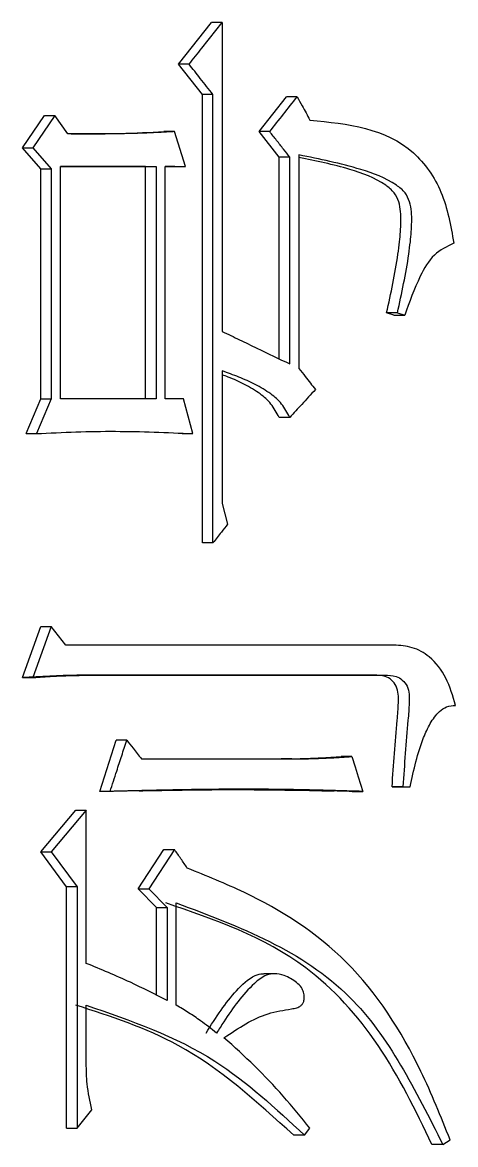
# Model space of a CAD drawing. Header units: millimetres. Extents: x 2687 to 4367, y 1046 to 2234.
# Drawn here: x 3470.13 to 3472.15, y 1378.39 to 1383.61 of the extents above; entities that cross this region are included whole.
import ezdxf

# ---------------------------------------------------------------- set-up
doc = ezdxf.new("R2010")
doc.units = ezdxf.units.MM

msp = doc.modelspace()

# ---------------------------------------------------------------- linework, layer by layer
at = {"color": 7, "linetype": 'Continuous', "lineweight": 25}
for p, q in [((3470.8577, 1383.4172), (3471.011, 1383.6119)), ((3471.0602, 1383.6119), (3471.011, 1383.6119)), ((3471.0602, 1383.6119), (3471.0602, 1382.1732)), ((3470.9066, 1383.4172), (3470.8577, 1383.4172)), ((3470.9684, 1383.2766), (3470.8577, 1383.4172)), ((3471.0175, 1383.2766), (3470.9684, 1383.2766)), ((3470.9685, 1381.1888), (3470.9684, 1383.2766)), ((3471.0176, 1381.1888), (3471.0175, 1383.2766)), ((3471.2322, 1383.1035), (3471.3597, 1383.2658)), ((3471.4093, 1383.2658), (3471.3597, 1383.2658)), ((3470.1307, 1383.0278), (3470.2336, 1383.1792)), ((3470.2817, 1383.1792), (3470.1787, 1383.0278)), ((3470.2336, 1383.1792), (3470.2817, 1383.1792)), ((3470.3418, 1383.0927), (3470.2817, 1383.1792)), ((3470.8383, 1383.1035), (3470.7894, 1383.1035)), ((3470.8895, 1382.9412), (3470.8383, 1383.1035)), ((3471.2817, 1383.1035), (3471.2322, 1383.1035)), ((3471.3257, 1382.9845), (3471.2322, 1383.1035)), ((3470.1307, 1383.0278), (3470.1787, 1383.0278)), ((3470.2165, 1382.9304), (3470.1307, 1383.0278)), ((3470.1787, 1383.0278), (3470.2646, 1382.9304)), ((3471.4178, 1382.9953), (3471.4178, 1382.0001)), ((3470.3075, 1381.8595), (3470.3075, 1382.9412)), ((3470.3075, 1382.9412), (3470.7528, 1382.9412)), ((3470.7041, 1382.9412), (3470.3075, 1382.9412)), ((3470.7041, 1382.9412), (3470.7528, 1382.9412)), ((3470.7041, 1381.8595), (3470.7041, 1382.9412)), ((3470.7528, 1382.9412), (3470.7528, 1381.8595)), ((3470.7956, 1381.8595), (3470.7956, 1382.9412)), ((3470.7956, 1382.9412), (3470.8895, 1382.9412)), ((3470.8406, 1382.9412), (3470.7956, 1382.9412)), ((3470.8406, 1382.9412), (3470.8895, 1382.9412)), ((3471.3753, 1382.9845), (3471.3257, 1382.9845)), ((3471.3257, 1382.0456), (3471.3257, 1382.9845)), ((3471.3753, 1382.0218), (3471.3753, 1382.9845)), ((3470.2165, 1382.9304), (3470.2646, 1382.9304)), ((3470.2165, 1381.8595), (3470.2165, 1382.9304)), ((3470.2646, 1382.9304), (3470.2646, 1381.8595)), ((3471.8759, 1382.2598), (3471.8257, 1382.2598)), ((3471.8595, 1382.2489), (3471.8257, 1382.2598)), ((3471.8595, 1382.2489), (3471.9098, 1382.2489)), ((3471.8759, 1382.2598), (3471.9098, 1382.2489)), ((3471.0602, 1381.9893), (3471.0602, 1381.3727)), ((3470.1479, 1381.6972), (3470.2165, 1381.8595)), ((3470.2646, 1381.8595), (3470.1959, 1381.6973)), ((3470.2165, 1381.8595), (3470.2646, 1381.8595)), ((3470.7528, 1381.8595), (3470.3075, 1381.8595)), ((3470.881, 1381.8595), (3470.7956, 1381.8595)), ((3470.9237, 1381.6973), (3470.881, 1381.8595)), ((3471.3752, 1381.773), (3471.3257, 1381.773)), ((3470.1479, 1381.6972), (3470.1959, 1381.6973)), ((3470.8747, 1381.6973), (3470.9237, 1381.6973)), ((3471.0602, 1381.3727), (3471.0858, 1381.2754)), ((3471.0176, 1381.1888), (3470.9685, 1381.1888)), ((3470.1307, 1380.5614), (3470.2165, 1380.7994)), ((3470.2646, 1380.7994), (3470.1787, 1380.5614)), ((3470.2165, 1380.7994), (3470.2646, 1380.7994)), ((3470.3332, 1380.7129), (3470.2646, 1380.7994)), ((3471.859, 1380.7129), (3470.3332, 1380.7129)), ((3470.1307, 1380.5614), (3470.1787, 1380.5614)), ((3470.5418, 1380.5723), (3470.5903, 1380.5723)), ((3471.7665, 1380.5723), (3470.5418, 1380.5723)), ((3470.5903, 1380.5723), (3471.8166, 1380.5723)), ((3471.7665, 1380.5723), (3471.8166, 1380.5723)), ((3470.4905, 1380.0314), (3470.5674, 1380.2694)), ((3470.616, 1380.2694), (3470.5674, 1380.2694)), ((3470.6844, 1380.1828), (3471.3838, 1380.1828)), ((3471.3838, 1380.1828), (3471.3342, 1380.1828)), ((3471.6641, 1380.1937), (3471.6141, 1380.1937)), ((3470.5389, 1380.0314), (3470.4905, 1380.0314)), ((3471.6649, 1380.0314), (3471.7149, 1380.0314)), ((3471.9013, 1380.053), (3471.8511, 1380.053)), ((3471.8849, 1380.053), (3471.9352, 1380.053)), ((3471.9013, 1380.053), (3471.9352, 1380.053)), ((3470.2165, 1379.7501), (3470.3792, 1379.9448)), ((3470.4276, 1379.9448), (3470.2646, 1379.7501)), ((3470.3792, 1379.9448), (3470.4276, 1379.9448)), ((3470.4276, 1379.2309), (3470.4276, 1379.9448)), ((3470.6699, 1379.5771), (3470.7894, 1379.761)), ((3470.8383, 1379.761), (3470.7187, 1379.5771)), ((3470.7894, 1379.761), (3470.8383, 1379.761)), ((3470.2165, 1379.7501), (3470.2646, 1379.7501)), ((3470.3364, 1379.5879), (3470.2165, 1379.7501)), ((3470.2646, 1379.7501), (3470.3847, 1379.5879)), ((3470.3847, 1379.5879), (3470.3364, 1379.5879)), ((3470.3364, 1378.4629), (3470.3364, 1379.5879)), ((3470.3847, 1379.5879), (3470.3847, 1378.4629)), ((3470.6699, 1379.5771), (3470.7187, 1379.5771)), ((3470.7553, 1379.4905), (3470.6699, 1379.5771)), ((3470.7187, 1379.5771), (3470.8041, 1379.4905)), ((3470.8469, 1379.0362), (3470.8469, 1379.5122)), ((3470.7553, 1379.082), (3470.7553, 1379.4905)), ((3470.8041, 1379.4905), (3470.8041, 1379.0578)), ((3471.3025, 1379.1823), (3471.2535, 1379.1823)), ((3471.3033, 1379.1823), (3471.3025, 1379.1823)), ((3470.4276, 1378.7658), (3470.4276, 1379.0361)), ((3470.3847, 1378.4629), (3470.4533, 1378.5494)), ((3470.3364, 1378.4629), (3470.3847, 1378.4629)), ((3471.4433, 1378.4304), (3471.4688, 1378.4629)), ((3471.4433, 1378.4304), (3471.3936, 1378.4304)), ((3472.0874, 1378.3872), (3472.1212, 1378.4088)), ((3472.0874, 1378.3872), (3472.0369, 1378.3872))]:
    msp.add_line(p, q, dxfattribs=at)
at = {"color": 7, "linetype": 'Continuous', "lineweight": 25, "flags": 128}
for points in [[(3471.6641, 1380.1937), (3471.6788, 1380.1466), (3471.6935, 1380.0996), (3471.7149, 1380.0314)], [(3470.7553, 1379.4905), (3470.7797, 1379.4905), (3470.8041, 1379.4905)]]:
    msp.add_lwpolyline(points, dxfattribs=at)
at = {"color": 7, "linetype": 'Continuous', "lineweight": 25}
for points, knots in [([(3470.9066, 1383.4172), (3470.9263, 1383.4422), (3470.9618, 1383.4871), (3471.013, 1383.552), (3471.0444, 1383.5919), (3471.0602, 1383.6119)], [0, 0, 0, 0, 0.384573, 0.692287, 1, 1, 1, 1]), ([(3471.0175, 1383.2766), (3471.0077, 1383.2891), (3470.988, 1383.314), (3470.951, 1383.3609), (3470.9239, 1383.3953), (3470.9066, 1383.4172)], [0, 0, 0, 0, 0.2662451, 0.5324905, 1, 1, 1, 1]), ([(3471.2817, 1383.1035), (3471.3029, 1383.1306), (3471.3455, 1383.1846), (3471.388, 1383.2387), (3471.4093, 1383.2658)], [0, 0, 0, 0, 0.499999, 1, 1, 1, 1]), ([(3471.4093, 1383.2658), (3471.417, 1383.2517), (3471.4308, 1383.2266), (3471.4506, 1383.1906), (3471.4627, 1383.1686), (3471.4688, 1383.1576)], [0, 0, 0, 0, 0.39043, 0.695215, 1, 1, 1, 1]), ([(3471.4688, 1383.1576), (3471.6447, 1383.1395), (3471.8924, 1383.1139), (3472.0964, 1382.8247), (3472.124, 1382.6656), (3472.1381, 1382.5843)], [0, 0, 0, 0, 0.544628, 0.767125, 1, 1, 1, 1]), ([(3470.8383, 1383.1035), (3470.8342, 1383.1033), (3470.826, 1383.1028), (3470.8138, 1383.1022), (3470.8015, 1383.1015), (3470.7893, 1383.1009), (3470.777, 1383.1002), (3470.7648, 1383.0996), (3470.7545, 1383.0991), (3470.7443, 1383.0986), (3470.7341, 1383.0981), (3470.7218, 1383.0976), (3470.7055, 1383.0969), (3470.6891, 1383.0963), (3470.6728, 1383.0957), (3470.6605, 1383.0953), (3470.6441, 1383.0948), (3470.6277, 1383.0944), (3470.6114, 1383.0941), (3470.5991, 1383.0938), (3470.5827, 1383.0935), (3470.5663, 1383.0933), (3470.5499, 1383.0931), (3470.5335, 1383.0929), (3470.5171, 1383.0928), (3470.5008, 1383.0927), (3470.4885, 1383.0926), (3470.4762, 1383.0926), (3470.4639, 1383.0925), (3470.4536, 1383.0925), (3470.4454, 1383.0925), (3470.4372, 1383.0925), (3470.429, 1383.0925), (3470.4208, 1383.0925), (3470.4146, 1383.0925), (3470.4085, 1383.0925), (3470.4003, 1383.0925), (3470.3921, 1383.0926), (3470.3839, 1383.0926), (3470.3757, 1383.0926), (3470.3675, 1383.0926), (3470.3592, 1383.0926), (3470.3514, 1383.0927), (3470.3456, 1383.0927), (3470.3418, 1383.0927)], [0, 0, 0, 0, 0.024742, 0.049483, 0.074225, 0.098967, 0.123709, 0.14845, 0.173192, 0.185563, 0.210305, 0.235047, 0.259788, 0.309272, 0.334014, 0.358756, 0.383497, 0.432981, 0.457723, 0.482464, 0.507206, 0.55669, 0.581431, 0.606173, 0.655657, 0.680399, 0.70514, 0.729882, 0.754624, 0.779366, 0.791736, 0.804107, 0.828849, 0.84122, 0.853591, 0.865962, 0.878333, 0.903074, 0.915445, 0.927816, 0.952558, 0.964929, 0.9773, 1, 1, 1, 1]), ([(3470.3582, 1383.0926), (3470.3695, 1383.0926), (3470.4471, 1383.0925), (3470.591, 1383.0941), (3470.7233, 1383.1004), (3470.7894, 1383.1035)], [0, 0, 0, 0, 0.078385, 0.539066, 1, 1, 1, 1]), ([(3471.3753, 1382.9845), (3471.3654, 1382.997), (3471.3449, 1383.0231), (3471.3138, 1383.0627), (3471.2924, 1383.0899), (3471.2817, 1383.1035)], [0, 0, 0, 0, 0.314653, 0.657326, 1, 1, 1, 1]), ([(3471.8759, 1382.2598), (3471.8959, 1382.3503), (3471.9201, 1382.4598), (3471.9379, 1382.6023), (3471.9442, 1382.6833), (3471.941, 1382.7636), (3471.912, 1382.8236), (3471.8365, 1382.8837), (3471.6689, 1382.9439), (3471.5141, 1382.9756), (3471.4178, 1382.9953)], [0, 0, 0, 0, 0.23813, 0.287988, 0.366961, 0.446683, 0.487555, 0.537237, 0.712015, 1, 1, 1, 1]), ([(3471.8257, 1382.2598), (3471.8457, 1382.3503), (3471.8698, 1382.4598), (3471.8876, 1382.6023), (3471.8939, 1382.6834), (3471.8907, 1382.7636), (3471.8617, 1382.8236), (3471.7862, 1382.8837), (3471.6352, 1382.9386), (3471.4973, 1382.9671), (3471.4178, 1382.9836)], [0, 0, 0, 0, 0.250743, 0.303279, 0.38642, 0.470348, 0.513402, 0.565729, 0.749743, 1, 1, 1, 1]), ([(3472.1381, 1382.5843), (3472.106, 1382.5687), (3472.0403, 1382.5366), (3471.9674, 1382.4092), (3471.9317, 1382.31), (3471.9098, 1382.2489)], [0, 0, 0, 0, 0.267599, 0.548584, 1, 1, 1, 1]), ([(3471.0602, 1382.1732), (3471.0872, 1382.1602), (3471.1413, 1382.1343), (3471.2464, 1382.0838), (3471.3243, 1382.0463), (3471.3753, 1382.0218)], [0, 0, 0, 0, 0.257226, 0.514452, 1, 1, 1, 1]), ([(3471.4178, 1382.0001), (3471.4276, 1381.9877), (3471.4452, 1381.9652), (3471.4707, 1381.9327), (3471.4864, 1381.9128), (3471.4943, 1381.9028)], [0, 0, 0, 0, 0.384577, 0.692287, 1, 1, 1, 1]), ([(3471.3752, 1381.773), (3471.3634, 1381.7946), (3471.34, 1381.8374), (3471.2827, 1381.888), (3471.2145, 1381.9273), (3471.1382, 1381.9618), (3471.0862, 1381.9802), (3471.0602, 1381.9893)], [0, 0, 0, 0, 0.176065, 0.348002, 0.566634, 0.783694, 1, 1, 1, 1]), ([(3471.3257, 1381.773), (3471.3138, 1381.7946), (3471.2905, 1381.8374), (3471.2333, 1381.888), (3471.1651, 1381.9271), (3471.1051, 1381.955), (3471.0697, 1381.9678), (3471.0602, 1381.9712)], [0, 0, 0, 0, 0.204151, 0.403447, 0.656808, 0.908321, 1, 1, 1, 1]), ([(3471.4943, 1381.9028), (3471.4837, 1381.8912), (3471.4624, 1381.8681), (3471.4228, 1381.8248), (3471.3937, 1381.7931), (3471.3752, 1381.773)], [0, 0, 0, 0, 0.267463, 0.534927, 1, 1, 1, 1]), ([(3470.1959, 1381.6973), (3470.2572, 1381.7003), (3470.3797, 1381.7064), (3470.6227, 1381.7104), (3470.8037, 1381.7025), (3470.9237, 1381.6973)], [0, 0, 0, 0, 0.2520851, 0.5041975, 1, 1, 1, 1]), ([(3471.0858, 1381.2754), (3471.076, 1381.263), (3471.0598, 1381.2424), (3471.0371, 1381.2136), (3471.0241, 1381.1971), (3471.0176, 1381.1888)], [0, 0, 0, 0, 0.42836, 0.71418, 1, 1, 1, 1]), ([(3472.1466, 1380.4316), (3472.1339, 1380.4755), (3472.1089, 1380.5618), (3472.0355, 1380.658), (3471.9462, 1380.7068), (3471.8879, 1380.7109), (3471.859, 1380.7129)], [0, 0, 0, 0, 0.2921, 0.574018, 0.788471, 1, 1, 1, 1]), ([(3470.5418, 1380.5723), (3470.4893, 1380.5728), (3470.3523, 1380.5741), (3470.2153, 1380.5663), (3470.1307, 1380.5614)], [0, 0, 0, 0, 0.3832008, 1, 1, 1, 1]), ([(3470.1787, 1380.5614), (3470.1851, 1380.5619), (3470.198, 1380.5629), (3470.214, 1380.564), (3470.2268, 1380.5649), (3470.2396, 1380.5658), (3470.2524, 1380.5666), (3470.2653, 1380.5674), (3470.2781, 1380.5681), (3470.2909, 1380.5687), (3470.3037, 1380.5693), (3470.3134, 1380.5697), (3470.3262, 1380.5701), (3470.339, 1380.5706), (3470.355, 1380.571), (3470.3679, 1380.5713), (3470.3807, 1380.5716), (3470.3935, 1380.5719), (3470.4063, 1380.5721), (3470.4192, 1380.5722), (3470.4288, 1380.5723), (3470.4384, 1380.5724), (3470.448, 1380.5725), (3470.4576, 1380.5725), (3470.4656, 1380.5726), (3470.472, 1380.5726), (3470.4785, 1380.5726), (3470.4849, 1380.5726), (3470.4913, 1380.5726), (3470.4977, 1380.5726), (3470.5041, 1380.5726), (3470.5105, 1380.5726), (3470.5169, 1380.5726), (3470.5233, 1380.5726), (3470.5297, 1380.5725), (3470.5361, 1380.5725), (3470.5425, 1380.5725), (3470.5489, 1380.5725), (3470.5553, 1380.5724), (3470.5617, 1380.5724), (3470.5681, 1380.5724), (3470.5742, 1380.5723), (3470.5816, 1380.5723), (3470.5874, 1380.5723), (3470.5903, 1380.5723)], [0, 0, 0, 0, 0.046719, 0.093437, 0.116797, 0.140156, 0.186875, 0.210234, 0.233594, 0.280313, 0.303672, 0.327031, 0.350391, 0.397109, 0.420469, 0.467188, 0.490547, 0.513906, 0.560625, 0.583984, 0.607344, 0.630703, 0.654062, 0.677422, 0.700781, 0.712461, 0.72414, 0.7475, 0.759179, 0.770859, 0.794218, 0.805898, 0.817578, 0.840937, 0.852617, 0.864296, 0.887656, 0.899335, 0.911015, 0.934374, 0.946054, 0.957734, 0.978867, 1, 1, 1, 1]), ([(3471.8511, 1380.053), (3471.8584, 1380.1569), (3471.8676, 1380.2879), (3471.882, 1380.4418), (3471.8807, 1380.5121), (3471.8502, 1380.5522), (3471.8133, 1380.5712), (3471.7845, 1380.572), (3471.7665, 1380.5725)], [0, 0, 0, 0, 0.511728, 0.645948, 0.774639, 0.837433, 0.898476, 1, 1, 1, 1]), ([(3471.8167, 1380.5725), (3471.8346, 1380.572), (3471.8635, 1380.5712), (3471.9004, 1380.5522), (3471.931, 1380.5121), (3471.9323, 1380.4418), (3471.9179, 1380.2879), (3471.9086, 1380.1569), (3471.9013, 1380.053)], [0, 0, 0, 0, 0.10163, 0.162723, 0.225538, 0.354202, 0.488391, 1, 1, 1, 1]), ([(3471.9352, 1380.053), (3471.9521, 1380.1312), (3471.9742, 1380.2337), (3472.0272, 1380.3489), (3472.0632, 1380.399), (3472.1054, 1380.4291), (3472.1324, 1380.4308), (3472.1466, 1380.4316)], [0, 0, 0, 0, 0.498299, 0.652925, 0.808708, 0.899126, 1, 1, 1, 1]), ([(3470.5389, 1380.0314), (3470.5492, 1380.063), (3470.5671, 1380.1184), (3470.5928, 1380.1977), (3470.6083, 1380.2455), (3470.616, 1380.2694)], [0, 0, 0, 0, 0.397994, 0.698997, 1, 1, 1, 1]), ([(3470.616, 1380.2694), (3470.6258, 1380.257), (3470.6421, 1380.2364), (3470.6649, 1380.2076), (3470.6779, 1380.1911), (3470.6844, 1380.1828)], [0, 0, 0, 0, 0.428367, 0.714183, 1, 1, 1, 1]), ([(3471.3342, 1380.1828), (3471.364, 1380.1831), (3471.4256, 1380.1836), (3471.5189, 1380.1874), (3471.5824, 1380.1916), (3471.6141, 1380.1937)], [0, 0, 0, 0, 0.318745, 0.659298, 1, 1, 1, 1]), ([(3471.3838, 1380.1828), (3471.4136, 1380.1831), (3471.4752, 1380.1836), (3471.5687, 1380.1874), (3471.6323, 1380.1916), (3471.6641, 1380.1937)], [0, 0, 0, 0, 0.318332, 0.659091, 1, 1, 1, 1]), ([(3471.7149, 1380.0314), (3471.7111, 1380.0315), (3471.7053, 1380.0317), (3471.6977, 1380.0319), (3471.6919, 1380.0321), (3471.6862, 1380.0322), (3471.6804, 1380.0324), (3471.6746, 1380.0326), (3471.6689, 1380.0327), (3471.6631, 1380.0329), (3471.6574, 1380.0331), (3471.6516, 1380.0332), (3471.6439, 1380.0334), (3471.6343, 1380.0337), (3471.6228, 1380.034), (3471.6113, 1380.0343), (3471.5998, 1380.0347), (3471.5882, 1380.035), (3471.5767, 1380.0353), (3471.5652, 1380.0356), (3471.5498, 1380.0361), (3471.5306, 1380.0366), (3471.5075, 1380.0371), (3471.4845, 1380.0377), (3471.4614, 1380.0382), (3471.4306, 1380.0388), (3471.3999, 1380.0395), (3471.3614, 1380.0402), (3471.3229, 1380.0407), (3471.2766, 1380.0412), (3471.2304, 1380.0416), (3471.1841, 1380.0417), (3471.1456, 1380.0417), (3471.1147, 1380.0416), (3471.0916, 1380.0415), (3471.0684, 1380.0414), (3471.0453, 1380.0412), (3471.0221, 1380.041), (3470.9989, 1380.0407), (3470.9758, 1380.0404), (3470.9526, 1380.0401), (3470.9294, 1380.0398), (3470.8985, 1380.0393), (3470.8676, 1380.0388), (3470.8366, 1380.0382), (3470.8134, 1380.0377), (3470.7902, 1380.0373), (3470.7709, 1380.0368), (3470.7554, 1380.0365), (3470.7438, 1380.0363), (3470.7322, 1380.036), (3470.7206, 1380.0357), (3470.709, 1380.0355), (3470.6974, 1380.0352), (3470.6819, 1380.0349), (3470.6664, 1380.0345), (3470.6509, 1380.0341), (3470.6393, 1380.0338), (3470.6277, 1380.0336), (3470.6161, 1380.0333), (3470.6044, 1380.033), (3470.5928, 1380.0327), (3470.5812, 1380.0324), (3470.5696, 1380.0321), (3470.5555, 1380.0318), (3470.5453, 1380.0315), (3470.5389, 1380.0314)], [0, 0, 0, 0, 0.009839, 0.014759, 0.019678, 0.024598, 0.029518, 0.034437, 0.039357, 0.044276, 0.049196, 0.054116, 0.059035, 0.068874, 0.078714, 0.088553, 0.098392, 0.108231, 0.11807, 0.12791, 0.137749, 0.157427, 0.177105, 0.196784, 0.216462, 0.236141, 0.275497, 0.295176, 0.334533, 0.373889, 0.413246, 0.452603, 0.49196, 0.511638, 0.531317, 0.550995, 0.570673, 0.590352, 0.61003, 0.629709, 0.649387, 0.669065, 0.688744, 0.728101, 0.747779, 0.767457, 0.787136, 0.806814, 0.816653, 0.826493, 0.836332, 0.846171, 0.85601, 0.865849, 0.875689, 0.895367, 0.905206, 0.915045, 0.924884, 0.934724, 0.944563, 0.954402, 0.964241, 0.97408, 0.98392, 1, 1, 1, 1]), ([(3470.6741, 1380.0345), (3470.674, 1380.0345), (3470.6739, 1380.0345), (3470.6746, 1380.0345), (3470.6925, 1380.0348), (3470.8607, 1380.0381), (3471.1584, 1380.0421), (3471.4286, 1380.0368), (3471.5816, 1380.0338)], [0, 0, 0, 0, 0.000388, 0.002567, 0.005095, 0.093733, 0.487155, 1, 1, 1, 1]), ([(3471.6649, 1380.0314), (3471.6573, 1380.0316), (3471.6419, 1380.0321), (3471.6189, 1380.0327), (3471.5988, 1380.0333), (3471.5863, 1380.0336), (3471.5816, 1380.0338)], [0, 0, 0, 0, 0.276232, 0.552465, 0.828697, 1, 1, 1, 1]), ([(3471.8511, 1380.053), (3471.8574, 1380.053), (3471.8687, 1380.053), (3471.8799, 1380.053), (3471.8849, 1380.053)], [0, 0, 0, 0, 0.56, 1, 1, 1, 1]), ([(3470.8981, 1379.6744), (3470.8881, 1379.6888), (3470.8682, 1379.7177), (3470.8483, 1379.7465), (3470.8383, 1379.761)], [0, 0, 0, 0, 0.4999997, 1, 1, 1, 1]), ([(3472.1212, 1378.4088), (3472.0782, 1378.5164), (3471.9574, 1378.8194), (3471.667, 1379.2683), (3471.2504, 1379.5322), (3470.9871, 1379.6384), (3470.8981, 1379.6744)], [0, 0, 0, 0, 0.181249, 0.510223, 0.834429, 1, 1, 1, 1]), ([(3472.0369, 1378.3872), (3471.9601, 1378.5462), (3471.8086, 1378.8599), (3471.4039, 1379.3044), (3471.026, 1379.4339), (3470.798, 1379.5122)], [0, 0, 0, 0, 0.289723, 0.571285, 1, 1, 1, 1]), ([(3470.8469, 1379.5122), (3471.142, 1379.4013), (3471.6809, 1379.1988), (3471.9608, 1378.6399), (3472.0874, 1378.3872)], [0, 0, 0, 0, 0.5478251, 1, 1, 1, 1]), ([(3470.8041, 1379.0578), (3470.7474, 1379.0868), (3470.6572, 1379.1329), (3470.5307, 1379.188), (3470.462, 1379.2166), (3470.4276, 1379.2309)], [0, 0, 0, 0, 0.459907, 0.729904, 1, 1, 1, 1]), ([(3470.9855, 1378.9064), (3471.0083, 1378.9425), (3471.0519, 1379.0116), (3471.125, 1379.1061), (3471.19, 1379.167), (3471.2391, 1379.1844), (3471.2522, 1379.1818), (3471.2534, 1379.1816)], [0, 0, 0, 0, 0.31528, 0.602541, 0.89261, 0.989797, 1, 1, 1, 1]), ([(3471.0687, 1378.8848), (3471.1024, 1378.907), (3471.168, 1378.9505), (3471.2727, 1379.0023), (3471.3547, 1379.0138), (3471.4058, 1379.0229), (3471.4236, 1379.0306), (3471.4349, 1379.0415), (3471.441, 1379.0552), (3471.4434, 1379.074), (3471.4402, 1379.0966), (3471.4285, 1379.1217), (3471.3984, 1379.1509), (3471.3551, 1379.174), (3471.3062, 1379.1851), (3471.2563, 1379.1758), (3471.1688, 1379.1058), (3471.0979, 1379.0067), (3471.0456, 1378.9238), (3471.0346, 1378.9064)], [0, 0, 0, 0, 0.119378, 0.233044, 0.347088, 0.372157, 0.392491, 0.404557, 0.416667, 0.432851, 0.454707, 0.476798, 0.507453, 0.574091, 0.621959, 0.658929, 0.726106, 0.942431, 1, 1, 1, 1]), ([(3471.3936, 1378.4304), (3471.2216, 1378.5866), (3470.9169, 1378.863), (3470.5423, 1378.9836), (3470.3792, 1379.0361)], [0, 0, 0, 0, 0.564725, 1, 1, 1, 1]), ([(3470.4276, 1379.0361), (3470.6348, 1378.9645), (3471.0086, 1378.8354), (3471.3093, 1378.5552), (3471.4433, 1378.4304)], [0, 0, 0, 0, 0.554519, 1, 1, 1, 1]), ([(3471.0346, 1378.9064), (3471.0099, 1378.9258), (3470.9674, 1378.9593), (3470.9042, 1379.0016), (3470.866, 1379.0247), (3470.8469, 1379.0362)], [0, 0, 0, 0, 0.409889, 0.704653, 1, 1, 1, 1]), ([(3471.4688, 1378.4629), (3471.4279, 1378.5132), (3471.3458, 1378.6144), (3471.2121, 1378.7554), (3471.1166, 1378.8416), (3471.0687, 1378.8848)], [0, 0, 0, 0, 0.33078, 0.664698, 1, 1, 1, 1]), ([(3470.4533, 1378.5494), (3470.4448, 1378.5892), (3470.4295, 1378.6603), (3470.4282, 1378.7335), (3470.4276, 1378.7658)], [0, 0, 0, 0, 0.558835, 1, 1, 1, 1])]:
    msp.add_open_spline(points, degree=3, knots=knots, dxfattribs=at)

doc.saveas('drawing.dxf')
